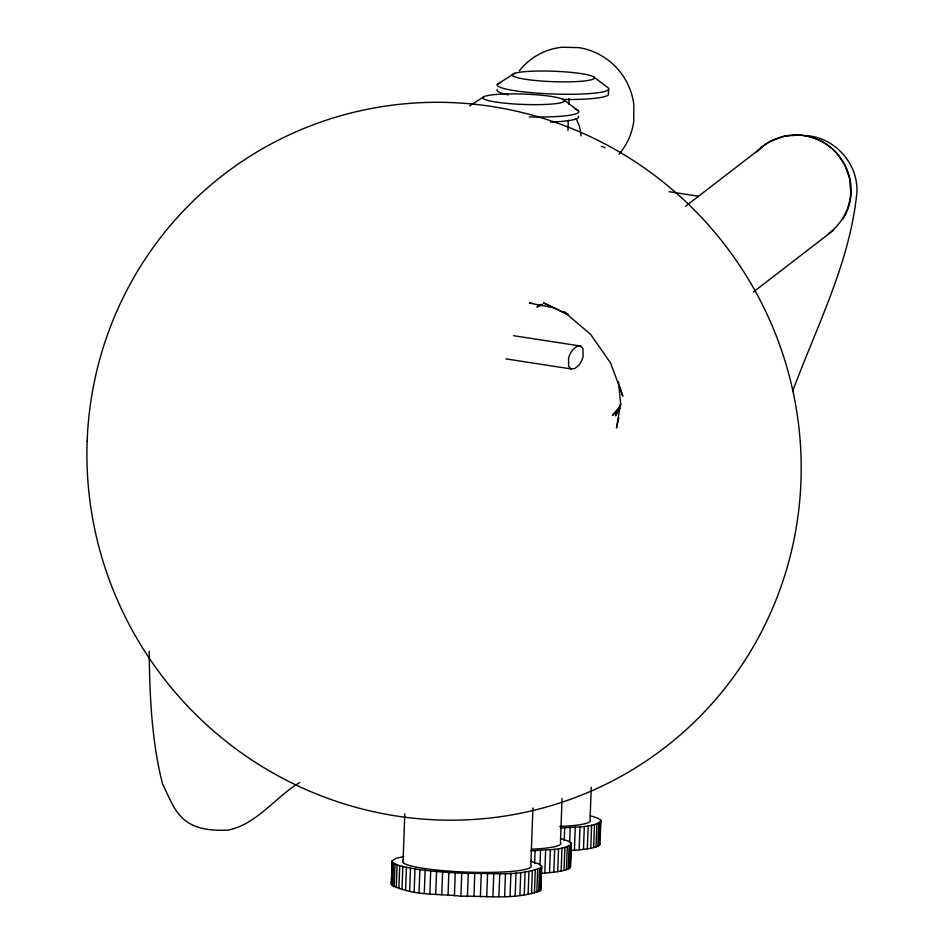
<?xml version="1.0" encoding="UTF-8"?>
<svg xmlns="http://www.w3.org/2000/svg" width="944" height="944" viewBox="0 0 944 944"><rect width="100%" height="100%" fill="white"/><g stroke="black" fill="none" stroke-linecap="round" stroke-linejoin="round"><path stroke-width="1.42" d="M149.27 651.242L149.223 654.133C149.777 697.828 151.795 741.783 162.639 784.299C169.118 796.642 173.425 810.719 184.481 819.935C196.753 829.8 212.896 830.708 227.964 830.142C256.98 824.289 275.282 797.043 299.72 782.541M531 861.329L538.8 863.89L541.703 866.45L540.688 890.263C516.073 900.482 487.139 895.632 460.896 896.21C438.11 893.319 411.372 896.316 391.3 884.386L392.303 860.574L396.185 858.273L403.749 856.562M391.3 884.386L392.303 860.574M391.701 885.224L392.138 861.4M392.669 886.086L393.506 863.099L392.539 862.238M394.191 886.947L395.04 863.961L393.506 863.099M396.268 887.808L397.105 864.822L395.04 863.961M398.875 888.658L399.713 865.672L397.105 864.822M401.991 889.508L402.828 866.521L399.713 865.672M403.017 862.474L404.799 813.858M405.59 890.322L406.439 867.335L402.828 866.521M409.661 891.124L410.498 868.138L406.439 867.335M414.156 891.879L414.994 868.893L410.498 868.138M419.042 892.611L419.879 869.625L414.994 868.893M424.293 893.295L425.13 870.309L419.879 869.625M429.85 893.933L430.7 870.946L425.13 870.309M435.691 894.511L436.541 871.524L430.7 870.946M441.768 895.03L442.606 872.044L436.541 871.524M448.022 895.49L448.872 872.504L442.606 872.044M454.418 895.891L455.256 872.905L448.872 872.504M460.896 896.21L461.746 873.224L455.256 872.905M467.422 896.47L468.271 873.483C492.355 872.634 519.058 877.059 541.526 867.276L541.703 866.45M473.935 896.658L474.773 873.672M480.39 896.765L481.228 873.778M486.726 896.8L487.576 873.814M492.921 896.765L493.759 873.778M498.904 896.647L499.742 873.66M504.627 896.458L505.477 873.471M510.067 896.186L510.916 873.2M515.176 895.856L516.014 872.87M519.908 895.455L520.746 872.468M524.227 894.995L525.065 872.008M528.109 894.464L528.947 871.477M532.923 807.911L530.823 865.365A64.298 8.166 2.1 0 1 465.274 872.032A64.298 8.166 2.1 0 1 403.442 860.362M531.507 893.874L532.357 870.887M534.623 863.583L535.095 850.65C546.954 849.211 560.701 850.969 571.155 844.455L570.919 842.791L568.418 841.069L560.63 838.508M534.422 893.236L535.26 870.25M536.806 892.552L537.643 869.566M538.658 891.82L539.496 868.834M540.003 864.751L540.534 850.391M539.956 891.053L540.794 868.067M567.934 130.473L568.312 120.325M568.89 104.371L569.102 98.577M540.983 874.227L540.853 889.437M540.688 890.263L541.526 867.276M540.971 873.294L544.794 873.047L545.644 850.06M544.794 873.047L549.526 872.645L550.364 849.659M549.526 872.645L553.845 872.173L554.694 849.187M553.845 872.173L557.727 871.642L558.565 848.656M562.058 798.353L560.441 842.555A64.298 8.166 2.1 0 1 531.578 849.222M557.727 871.642L561.137 871.064L561.975 848.078M564.241 840.762L564.713 827.841C576.572 826.389 590.33 828.148 600.773 821.646L600.537 819.97L598.048 818.259L590.248 815.699M561.137 871.064L564.04 870.427L564.878 847.441M564.04 870.427L566.424 869.743L567.273 846.756M566.424 869.743L568.276 869.011L569.114 846.025M569.633 841.942L570.152 827.569M568.276 869.011L569.574 868.244L570.412 845.258M570.235 861.471L570.471 866.616L569.574 868.244M570.648 849.978L570.919 842.791M570.306 867.442L571.155 844.455M570.471 866.616L571.321 843.629M570.589 850.473L574.412 850.225L575.262 827.239M574.412 850.225L579.144 849.824L579.994 826.838M608.597 89.538L608.396 94.754A55.861 7.104 2.1 0 1 562.412 99.462M579.144 849.824L583.475 849.364L584.312 826.378M583.475 849.364L587.345 848.833L588.195 825.847M591.251 787.32L590.059 819.734A64.298 8.166 2.1 0 1 559.78 826.472M587.345 848.833L590.755 848.243L591.593 825.257M590.755 848.243L593.658 847.606L594.508 824.619M593.658 847.606L596.053 846.921L596.891 823.935M596.053 846.921L597.894 846.19L598.744 823.203M597.894 846.19L599.192 845.423L600.042 822.436M599.9 837.21L600.537 819.97M599.192 845.423L599.936 844.632L600.939 820.82M599.936 844.632L600.101 843.806M618.804 417.968L616.467 427.998L620.597 403.56L618.544 381.671M792.582 391.489C816.548 326.565 849.966 262.609 856.845 192.906C858.733 163.737 834.484 136.963 805.374 135.547M620.845 404.067L615.429 415.844L619.795 408.445M512.297 75.131L513.359 73.809M620.692 405.554L612.467 415.372L616.81 411.431M391.465 883.56L392.197 882.758M685.474 206.288L760.073 148.833M753.465 291.92L833.823 230.017M469.723 105.893L483.446 97.008M539.319 305.372L536.853 306.977L542.222 305.065M593.811 77.007L607.971 87.662A55.861 7.104 2.1 0 1 555.343 94.081A55.861 7.104 2.1 0 1 497.37 84.264L514.787 73.266M497.37 84.264L500.544 82.565M542.352 304.263L538.375 305.384L542.694 305.054M560.417 827.982L564.713 827.841M530.799 850.792L535.095 850.65M532.074 303.189L529.348 303.107L553.75 307.72L568.312 314.694M461.746 873.224L468.271 873.483M580.56 346.023L576.819 346.389L572.807 349.728A19.399 15.659 -81.2 0 0 568.583 358.189L568.595 366.225L571.061 368.927L574.802 368.549L578.814 365.222A19.399 15.659 -81.2 0 0 583.038 356.761L583.026 348.725L580.56 346.023L513.56 335.71M669.261 191.726L698.395 196.21M505.783 358.873L571.061 368.927M553.75 307.72L543.543 302.93L567.639 314.482M568.052 314.328L563.828 311.579L590.578 334.341L610.697 363.169L622.792 396.114L619.889 386.969M564.311 100.182L578.519 110.967M576.206 118.838L579.038 125.08A48.144 47.212 52.4 0 1 581.044 135.865M758.056 150.78A54.846 53.784 52.4 0 1 830.39 147.229A54.846 53.784 52.4 0 1 842.839 219.244M756.604 151.76A53.808 53.596 -85.7 0 1 771.342 140.809L784.724 136.113L798.907 135.051A55.377 55.165 -85.7 0 1 836.644 153.129L844.762 164.87L849.565 178.274L850.745 192.446A53.808 53.596 -85.7 0 1 828.537 233.522M601.387 146.332A55.861 7.104 2.1 0 1 605.01 147.783M578.318 116.183A55.495 7.056 2.1 0 1 550.364 122.071M513.383 73.821A41.099 5.227 2.1 0 1 580.029 73.443A41.099 5.227 2.1 0 1 568.902 81.845A41.099 5.227 2.1 0 1 512.45 74.517M508.462 94.837A55.861 7.104 2.1 0 1 497.181 89.491M575.12 109.044A55.495 7.056 2.1 0 1 529.183 116.938M519.412 70.741A65.042 63.779 52.4 0 1 562.199 47.2L578.967 47.66A65.042 63.779 52.4 0 1 633.837 104.737L633.707 121.587A65.042 63.779 52.4 0 1 618.969 154.25M87.155 441.202A361.552 354.496 52.4 0 0 611.122 781.632A361.552 354.496 52.4 0 0 633.884 160.893A361.552 354.496 52.4 0 0 87.155 441.202M498.09 102.377A40.828 5.192 2.1 0 0 564.04 101.527A40.828 5.192 2.1 0 0 509.099 93.893A40.828 5.192 2.1 0 0 498.09 102.377"/></g></svg>
